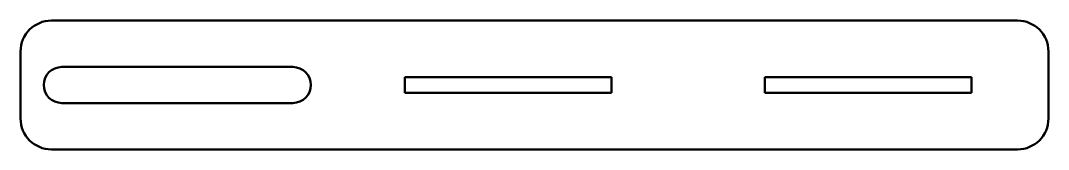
# Model space of a CAD drawing. Header units: inches. Extents: x 0 to 200, y 0 to 25.
import ezdxf

# ---------------------------------------------------------------- set-up
doc = ezdxf.new("R2010")
doc.units = ezdxf.units.IN
doc.header["$MEASUREMENT"] = 0
doc.layers.add('Visible (ANSI)', color=7, linetype='Continuous', lineweight=50)

# ---------------------------------------------------------------- blocks, each defined once
blk = doc.blocks.new('GLD-V003-CSF001_Chapas Soporte Fibra Trasera_GLD-V003-CSF001')
at = {"layer": 'Visible (ANSI)'}
for p, q in [((-94, 12.5), (94, 12.5)), ((-100, -6.5), (-100, 6.5)), ((100, 6.5), (100, -6.5)), ((-92, 3.5), (-47, 3.5)), ((-25.2, 1.55), (15, 1.55)), ((-25.2, -1.55), (-25.2, 1.55)), ((15, 1.55), (15, -1.55)), ((44.8, 1.55), (85, 1.55)), ((44.8, -1.55), (44.8, 1.55)), ((85, 1.55), (85, -1.55)), ((15, -1.55), (-25.2, -1.55)), ((85, -1.55), (44.8, -1.55)), ((-47, -3.5), (-92, -3.5)), ((94, -12.5), (-94, -12.5))]:
    blk.add_line(p, q, dxfattribs=at)
at = {"layer": 'Visible (ANSI)', "extrusion": (0, 0, -1)}
for centre, radius, start, end in [((94, 6.5), 6, 0, 90), ((-94, 6.5), 6, 90, 180), ((92, 0), 3.5, 270, 90), ((47, 0), 3.5, 90, 270), ((94, -6.5), 6, 270, 0), ((-94, -6.5), 6, 180, 270)]:
    blk.add_arc(centre, radius, start, end, dxfattribs=at)

msp = doc.modelspace()

# ---------------------------------------------------------------- block references
msp.add_blockref('GLD-V003-CSF001_Chapas Soporte Fibra Trasera_GLD-V003-CSF001', (100, 12.5))

doc.saveas('drawing.dxf')
